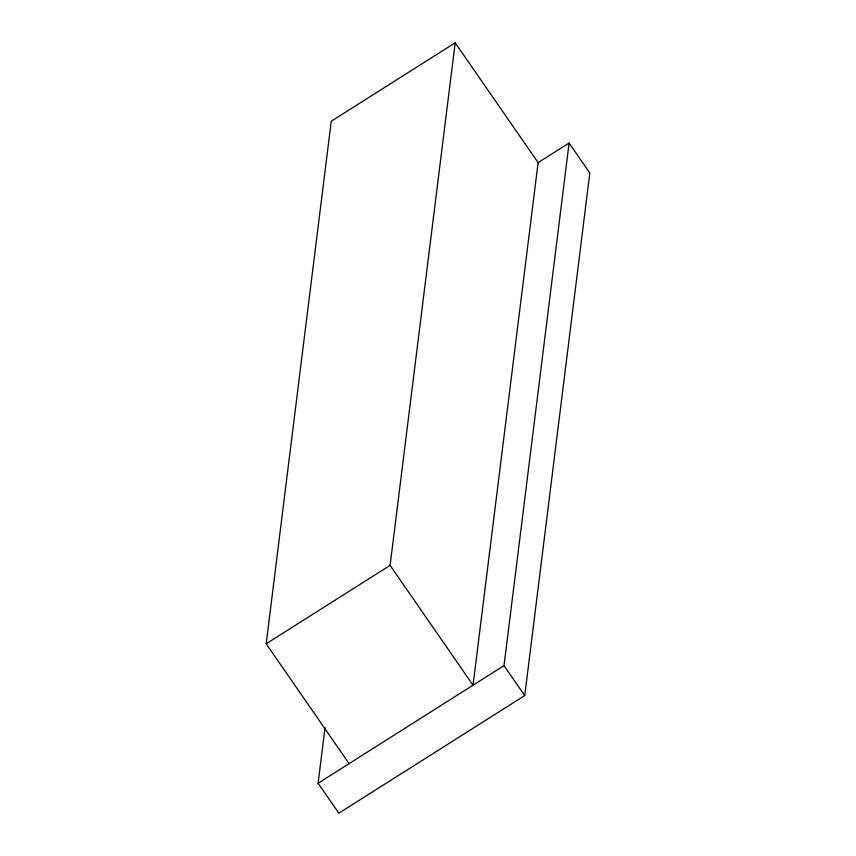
<?xml version="1.0" encoding="UTF-8"?>
<svg xmlns="http://www.w3.org/2000/svg" width="856" height="856" viewBox="0 0 856 856"><rect width="100%" height="100%" fill="white"/><g stroke="black" fill="none" stroke-linecap="round" stroke-linejoin="round"><path stroke-width="1.28" d="M349.098 763.627L266.173 643.787L331.261 121.231L455.189 42.8L538.114 162.651L473.026 685.196L390.101 565.356L455.189 42.8M537.547 163.004L569.101 143.038L589.827 172.998L524.739 695.553L338.837 813.2L318.111 783.24L325.045 727.536M524.739 695.553L504.013 665.593L569.101 143.038M266.173 643.787L390.101 565.356M318.111 783.24L504.013 665.593"/></g></svg>
